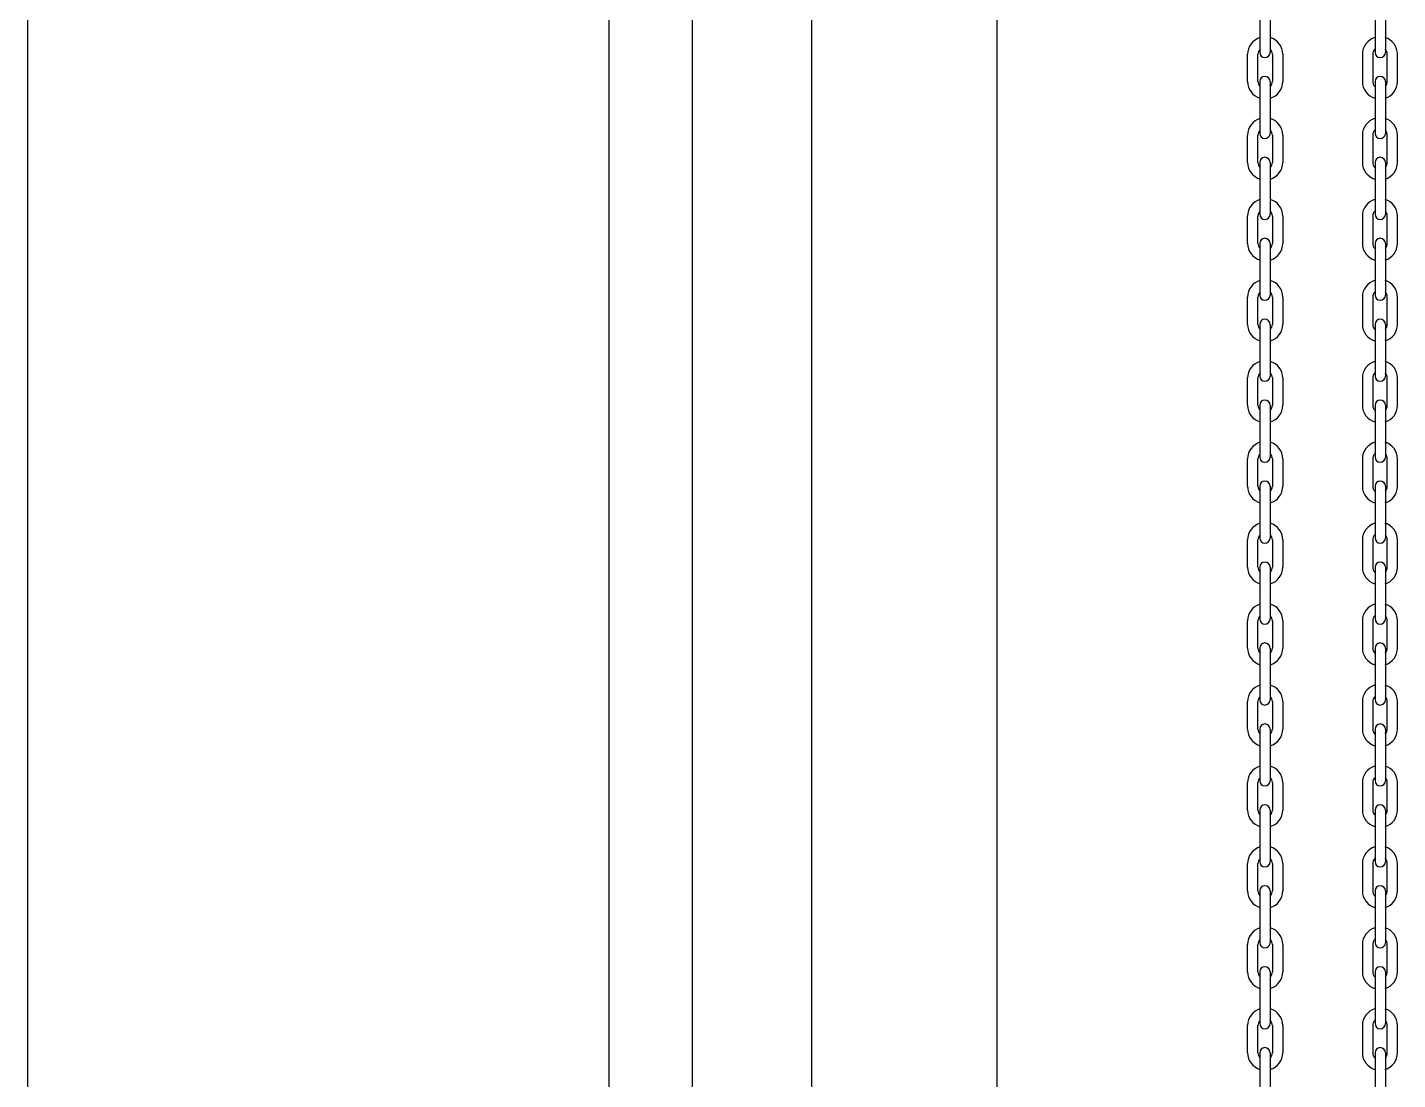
# Model space of a CAD drawing. Header units: millimetres. Extents: x 34479 to 326239, y 111570 to 168880.
# Drawn here: x 186511.7 to 186688.4, y 165213.3 to 165348.9 of the extents above; entities that cross this region are included whole.
import ezdxf

# ---------------------------------------------------------------- set-up
doc = ezdxf.new("R2010")
doc.units = ezdxf.units.MM
doc.header["$LTSCALE"] = 100
doc.header["$MEASUREMENT"] = 0
doc.layers.get('0').update_dxf_attribs({"linetype": 'CONTINUOUS'})
doc.layers.add('OHD Frame', color=2, linetype='CONTINUOUS')

msp = doc.modelspace()

# ---------------------------------------------------------------- linework, layer by layer
at = {"color": 3}
for p, q in [((186597.45, 163432.59, 0), (186597.45, 167289.71, 0)), ((186612.85, 163432.59, 0), (186612.85, 167289.71, 0)), ((186586.7, 163432.59, 0), (186586.7, 165982.59, 0))]:
    msp.add_line(p, q, dxfattribs=at)
at = {"color": 8, "linetype": 'Continuous'}
msp.add_line((186511.69, 165982.59, 0), (186511.69, 163455.11, 0), dxfattribs=at)
at = {"color": 7, "linetype": 'Continuous'}
for p, q in [((186670.61, 165352.37, 0), (186670.61, 165345.71, 0)), ((186671.94, 165352.37, 0), (186671.94, 165345.71, 0)), ((186685.48, 165352.37, 0), (186685.48, 165345.71, 0)), ((186686.82, 165352.37, 0), (186686.82, 165345.71, 0)), ((186669.04, 165341.94, 0), (186669.04, 165345.47, 0)), ((186670.38, 165341.94, 0), (186670.38, 165345.47, 0)), ((186672.24, 165345.47, 0), (186672.24, 165341.94, 0)), ((186673.58, 165345.47, 0), (186673.58, 165341.94, 0)), ((186683.85, 165345.47, 0), (186683.85, 165341.94, 0)), ((186685.18, 165345.47, 0), (186685.18, 165341.94, 0)), ((186687.05, 165341.94, 0), (186687.05, 165345.47, 0)), ((186688.38, 165341.94, 0), (186688.38, 165345.47, 0)), ((186670.61, 165341.94, 0), (186670.61, 165335.27, 0)), ((186671.94, 165341.94, 0), (186671.94, 165335.27, 0)), ((186685.48, 165341.94, 0), (186685.48, 165335.27, 0)), ((186686.82, 165341.94, 0), (186686.82, 165335.27, 0)), ((186669.04, 165331.51, 0), (186669.04, 165335.04, 0)), ((186670.38, 165331.51, 0), (186670.38, 165335.04, 0)), ((186672.24, 165335.04, 0), (186672.24, 165331.51, 0)), ((186673.58, 165335.04, 0), (186673.58, 165331.51, 0)), ((186683.85, 165335.04, 0), (186683.85, 165331.51, 0)), ((186685.18, 165335.04, 0), (186685.18, 165331.51, 0)), ((186687.05, 165331.51, 0), (186687.05, 165335.04, 0)), ((186688.38, 165331.51, 0), (186688.38, 165335.04, 0)), ((186670.61, 165331.51, 0), (186670.61, 165324.84, 0)), ((186671.94, 165331.51, 0), (186671.94, 165324.84, 0)), ((186685.48, 165331.51, 0), (186685.48, 165324.84, 0)), ((186686.82, 165331.51, 0), (186686.82, 165324.84, 0)), ((186669.04, 165321.07, 0), (186669.04, 165324.61, 0)), ((186670.38, 165321.07, 0), (186670.38, 165324.61, 0)), ((186672.24, 165324.61, 0), (186672.24, 165321.07, 0)), ((186673.58, 165324.61, 0), (186673.58, 165321.07, 0)), ((186683.85, 165324.61, 0), (186683.85, 165321.07, 0)), ((186685.18, 165324.61, 0), (186685.18, 165321.07, 0)), ((186687.05, 165321.07, 0), (186687.05, 165324.61, 0)), ((186688.38, 165321.07, 0), (186688.38, 165324.61, 0)), ((186670.61, 165321.07, 0), (186670.61, 165314.41, 0)), ((186671.94, 165321.07, 0), (186671.94, 165314.41, 0)), ((186685.48, 165321.07, 0), (186685.48, 165314.41, 0)), ((186686.82, 165321.07, 0), (186686.82, 165314.41, 0)), ((186669.04, 165310.64, 0), (186669.04, 165314.17, 0)), ((186670.38, 165310.64, 0), (186670.38, 165314.17, 0)), ((186672.24, 165314.17, 0), (186672.24, 165310.64, 0)), ((186673.58, 165314.17, 0), (186673.58, 165310.64, 0)), ((186683.85, 165314.17, 0), (186683.85, 165310.64, 0)), ((186685.18, 165314.17, 0), (186685.18, 165310.64, 0)), ((186687.05, 165310.64, 0), (186687.05, 165314.17, 0)), ((186688.38, 165310.64, 0), (186688.38, 165314.17, 0)), ((186670.61, 165310.64, 0), (186670.61, 165303.97, 0)), ((186671.94, 165310.64, 0), (186671.94, 165303.97, 0)), ((186685.48, 165310.64, 0), (186685.48, 165303.97, 0)), ((186686.82, 165310.64, 0), (186686.82, 165303.97, 0)), ((186669.04, 165300.21, 0), (186669.04, 165303.74, 0)), ((186670.38, 165300.21, 0), (186670.38, 165303.74, 0)), ((186672.24, 165303.74, 0), (186672.24, 165300.21, 0)), ((186673.58, 165303.74, 0), (186673.58, 165300.21, 0)), ((186683.85, 165303.74, 0), (186683.85, 165300.21, 0)), ((186685.18, 165303.74, 0), (186685.18, 165300.21, 0)), ((186687.05, 165300.21, 0), (186687.05, 165303.74, 0)), ((186688.38, 165300.21, 0), (186688.38, 165303.74, 0)), ((186670.61, 165300.21, 0), (186670.61, 165293.54, 0)), ((186671.94, 165300.21, 0), (186671.94, 165293.54, 0)), ((186685.48, 165300.21, 0), (186685.48, 165293.54, 0)), ((186686.82, 165300.21, 0), (186686.82, 165293.54, 0)), ((186669.04, 165289.77, 0), (186669.04, 165293.31, 0)), ((186670.38, 165289.77, 0), (186670.38, 165293.31, 0)), ((186672.24, 165293.31, 0), (186672.24, 165289.77, 0)), ((186673.58, 165293.31, 0), (186673.58, 165289.77, 0)), ((186683.85, 165293.31, 0), (186683.85, 165289.77, 0)), ((186685.18, 165293.31, 0), (186685.18, 165289.77, 0)), ((186687.05, 165289.77, 0), (186687.05, 165293.31, 0)), ((186688.38, 165289.77, 0), (186688.38, 165293.31, 0)), ((186670.61, 165289.77, 0), (186670.61, 165283.11, 0)), ((186671.94, 165289.77, 0), (186671.94, 165283.11, 0)), ((186685.48, 165289.77, 0), (186685.48, 165283.11, 0)), ((186686.82, 165289.77, 0), (186686.82, 165283.11, 0)), ((186669.04, 165279.34, 0), (186669.04, 165282.87, 0)), ((186670.38, 165279.34, 0), (186670.38, 165282.87, 0)), ((186672.24, 165282.87, 0), (186672.24, 165279.34, 0)), ((186673.58, 165282.87, 0), (186673.58, 165279.34, 0)), ((186683.85, 165282.87, 0), (186683.85, 165279.34, 0)), ((186685.18, 165282.87, 0), (186685.18, 165279.34, 0)), ((186687.05, 165279.34, 0), (186687.05, 165282.87, 0)), ((186688.38, 165279.34, 0), (186688.38, 165282.87, 0)), ((186670.61, 165279.34, 0), (186670.61, 165272.67, 0)), ((186671.94, 165279.34, 0), (186671.94, 165272.67, 0)), ((186685.48, 165279.34, 0), (186685.48, 165272.67, 0)), ((186686.82, 165279.34, 0), (186686.82, 165272.67, 0)), ((186669.04, 165268.91, 0), (186669.04, 165272.44, 0)), ((186670.38, 165268.91, 0), (186670.38, 165272.44, 0)), ((186672.24, 165272.44, 0), (186672.24, 165268.91, 0)), ((186673.58, 165272.44, 0), (186673.58, 165268.91, 0)), ((186683.85, 165272.44, 0), (186683.85, 165268.91, 0)), ((186685.18, 165272.44, 0), (186685.18, 165268.91, 0)), ((186687.05, 165268.91, 0), (186687.05, 165272.44, 0)), ((186688.38, 165268.91, 0), (186688.38, 165272.44, 0)), ((186670.61, 165268.91, 0), (186670.61, 165262.24, 0)), ((186671.94, 165268.91, 0), (186671.94, 165262.24, 0)), ((186685.48, 165268.91, 0), (186685.48, 165262.24, 0)), ((186686.82, 165268.91, 0), (186686.82, 165262.24, 0)), ((186669.04, 165258.47, 0), (186669.04, 165262.01, 0)), ((186670.38, 165258.47, 0), (186670.38, 165262.01, 0)), ((186672.24, 165262.01, 0), (186672.24, 165258.47, 0)), ((186673.58, 165262.01, 0), (186673.58, 165258.47, 0)), ((186683.85, 165262.01, 0), (186683.85, 165258.47, 0)), ((186685.18, 165262.01, 0), (186685.18, 165258.47, 0)), ((186687.05, 165258.47, 0), (186687.05, 165262.01, 0)), ((186688.38, 165258.47, 0), (186688.38, 165262.01, 0)), ((186670.61, 165258.47, 0), (186670.61, 165251.81, 0)), ((186671.94, 165258.47, 0), (186671.94, 165251.81, 0)), ((186685.48, 165258.47, 0), (186685.48, 165251.81, 0)), ((186686.82, 165258.47, 0), (186686.82, 165251.81, 0)), ((186669.04, 165248.04, 0), (186669.04, 165251.57, 0)), ((186670.38, 165248.04, 0), (186670.38, 165251.57, 0)), ((186672.24, 165251.57, 0), (186672.24, 165248.04, 0)), ((186673.58, 165251.57, 0), (186673.58, 165248.04, 0)), ((186683.85, 165251.57, 0), (186683.85, 165248.04, 0)), ((186685.18, 165251.57, 0), (186685.18, 165248.04, 0)), ((186687.05, 165248.04, 0), (186687.05, 165251.57, 0)), ((186688.38, 165248.04, 0), (186688.38, 165251.57, 0)), ((186670.61, 165248.04, 0), (186670.61, 165241.37, 0)), ((186671.94, 165248.04, 0), (186671.94, 165241.37, 0)), ((186685.48, 165248.04, 0), (186685.48, 165241.37, 0)), ((186686.82, 165248.04, 0), (186686.82, 165241.37, 0)), ((186669.04, 165237.61, 0), (186669.04, 165241.14, 0)), ((186670.38, 165237.61, 0), (186670.38, 165241.14, 0)), ((186672.24, 165241.14, 0), (186672.24, 165237.61, 0)), ((186673.58, 165241.14, 0), (186673.58, 165237.61, 0)), ((186683.85, 165241.14, 0), (186683.85, 165237.61, 0)), ((186685.18, 165241.14, 0), (186685.18, 165237.61, 0)), ((186687.05, 165237.61, 0), (186687.05, 165241.14, 0)), ((186688.38, 165237.61, 0), (186688.38, 165241.14, 0)), ((186670.61, 165237.61, 0), (186670.61, 165230.94, 0)), ((186671.94, 165237.61, 0), (186671.94, 165230.94, 0)), ((186685.48, 165237.61, 0), (186685.48, 165230.94, 0)), ((186686.82, 165237.61, 0), (186686.82, 165230.94, 0)), ((186669.04, 165227.17, 0), (186669.04, 165230.71, 0)), ((186670.38, 165227.17, 0), (186670.38, 165230.71, 0)), ((186672.24, 165230.71, 0), (186672.24, 165227.17, 0)), ((186673.58, 165230.71, 0), (186673.58, 165227.17, 0)), ((186683.85, 165230.71, 0), (186683.85, 165227.17, 0)), ((186685.18, 165230.71, 0), (186685.18, 165227.17, 0)), ((186687.05, 165227.17, 0), (186687.05, 165230.71, 0)), ((186688.38, 165227.17, 0), (186688.38, 165230.71, 0)), ((186670.61, 165227.17, 0), (186670.61, 165220.51, 0)), ((186671.94, 165227.17, 0), (186671.94, 165220.51, 0)), ((186685.48, 165227.17, 0), (186685.48, 165220.51, 0)), ((186686.82, 165227.17, 0), (186686.82, 165220.51, 0)), ((186669.04, 165216.74, 0), (186669.04, 165220.27, 0)), ((186670.38, 165216.74, 0), (186670.38, 165220.27, 0)), ((186672.24, 165220.27, 0), (186672.24, 165216.74, 0)), ((186673.58, 165220.27, 0), (186673.58, 165216.74, 0)), ((186683.85, 165220.27, 0), (186683.85, 165216.74, 0)), ((186685.18, 165220.27, 0), (186685.18, 165216.74, 0)), ((186687.05, 165216.74, 0), (186687.05, 165220.27, 0)), ((186688.38, 165216.74, 0), (186688.38, 165220.27, 0)), ((186670.61, 165216.74, 0), (186670.61, 165210.07, 0)), ((186671.94, 165216.74, 0), (186671.94, 165210.07, 0)), ((186685.48, 165216.74, 0), (186685.48, 165210.07, 0)), ((186686.82, 165216.74, 0), (186686.82, 165210.07, 0))]:
    msp.add_line(p, q, dxfattribs=at)
for centre, radius, start, end in [((186671.28, 165345.47, 0), 2.23, 106.4768, 180), ((186671.34, 165345.47, 0), 2.23, 0, 73.5232), ((186686.08, 165345.47, 0), 2.23, 106.4768, 180), ((186686.15, 165345.47, 0), 2.23, 0, 73.5232), ((186671.28, 165345.47, 0), 0.9, 134.9422, 180), ((186671.28, 165345.71, 0), 0.667, 180, 0), ((186671.34, 165345.47, 0), 0.9, 0, 45.0578), ((186686.08, 165345.47, 0), 0.9, 134.9422, 180), ((186686.15, 165345.71, 0), 0.667, 180, 0), ((186686.15, 165345.47, 0), 0.9, 0, 45.0578), ((186671.28, 165341.94, 0), 0.667, 0, 180), ((186686.15, 165341.94, 0), 0.667, 0, 180), ((186671.28, 165341.94, 0), 2.23, 180, 253.5232), ((186671.28, 165341.94, 0), 0.9, 180, 225.0578), ((186671.34, 165341.94, 0), 2.23, 286.4768, 0), ((186671.34, 165341.94, 0), 0.9, 314.9422, 0), ((186686.08, 165341.94, 0), 2.23, 180, 253.5232), ((186686.08, 165341.94, 0), 0.9, 180, 225.0578), ((186686.15, 165341.94, 0), 2.23, 286.4768, 0), ((186686.15, 165341.94, 0), 0.9, 314.9422, 0), ((186671.28, 165335.04, 0), 2.23, 106.4768, 180), ((186671.34, 165335.04, 0), 2.23, 0, 73.5232), ((186686.08, 165335.04, 0), 2.23, 106.4768, 180), ((186686.15, 165335.04, 0), 2.23, 0, 73.5232), ((186671.28, 165335.04, 0), 0.9, 134.9422, 180), ((186671.28, 165335.27, 0), 0.667, 180, 0), ((186671.34, 165335.04, 0), 0.9, 0, 45.0578), ((186686.08, 165335.04, 0), 0.9, 134.9422, 180), ((186686.15, 165335.27, 0), 0.667, 180, 0), ((186686.15, 165335.04, 0), 0.9, 0, 45.0578), ((186671.28, 165331.51, 0), 0.667, 0, 180), ((186686.15, 165331.51, 0), 0.667, 0, 180), ((186671.28, 165331.51, 0), 2.23, 180, 253.5232), ((186671.28, 165331.51, 0), 0.9, 180, 225.0578), ((186671.34, 165331.51, 0), 2.23, 286.4768, 0), ((186671.34, 165331.51, 0), 0.9, 314.9422, 0), ((186686.08, 165331.51, 0), 2.23, 180, 253.5232), ((186686.08, 165331.51, 0), 0.9, 180, 225.0578), ((186686.15, 165331.51, 0), 2.23, 286.4768, 0), ((186686.15, 165331.51, 0), 0.9, 314.9422, 0), ((186671.28, 165324.61, 0), 2.23, 106.4768, 180), ((186671.34, 165324.61, 0), 2.23, 0, 73.5232), ((186686.08, 165324.61, 0), 2.23, 106.4768, 180), ((186686.15, 165324.61, 0), 2.23, 0, 73.5232), ((186671.28, 165324.61, 0), 0.9, 134.9422, 180), ((186671.28, 165324.84, 0), 0.667, 180, 0), ((186671.34, 165324.61, 0), 0.9, 0, 45.0578), ((186686.08, 165324.61, 0), 0.9, 134.9422, 180), ((186686.15, 165324.84, 0), 0.667, 180, 0), ((186686.15, 165324.61, 0), 0.9, 0, 45.0578), ((186671.28, 165321.07, 0), 2.23, 180, 253.5232), ((186671.28, 165321.07, 0), 0.9, 180, 225.0578), ((186671.28, 165321.07, 0), 0.667, 0, 180), ((186671.34, 165321.07, 0), 2.23, 286.4768, 0), ((186671.34, 165321.07, 0), 0.9, 314.9422, 0), ((186686.08, 165321.07, 0), 2.23, 180, 253.5232), ((186686.08, 165321.07, 0), 0.9, 180, 225.0578), ((186686.15, 165321.07, 0), 0.667, 0, 180), ((186686.15, 165321.07, 0), 2.23, 286.4768, 0), ((186686.15, 165321.07, 0), 0.9, 314.9422, 0), ((186671.28, 165314.17, 0), 2.23, 106.4768, 180), ((186671.34, 165314.17, 0), 2.23, 0, 73.5232), ((186686.08, 165314.17, 0), 2.23, 106.4768, 180), ((186686.15, 165314.17, 0), 2.23, 0, 73.5232), ((186671.28, 165314.17, 0), 0.9, 134.9422, 180), ((186671.28, 165314.41, 0), 0.667, 180, 0), ((186671.34, 165314.17, 0), 0.9, 0, 45.0578), ((186686.08, 165314.17, 0), 0.9, 134.9422, 180), ((186686.15, 165314.41, 0), 0.667, 180, 0), ((186686.15, 165314.17, 0), 0.9, 0, 45.0578), ((186671.28, 165310.64, 0), 2.23, 180, 253.5232), ((186671.28, 165310.64, 0), 0.9, 180, 225.0578), ((186671.28, 165310.64, 0), 0.667, 0, 180), ((186671.34, 165310.64, 0), 2.23, 286.4768, 0), ((186671.34, 165310.64, 0), 0.9, 314.9422, 0), ((186686.08, 165310.64, 0), 2.23, 180, 253.5232), ((186686.08, 165310.64, 0), 0.9, 180, 225.0578), ((186686.15, 165310.64, 0), 0.667, 0, 180), ((186686.15, 165310.64, 0), 2.23, 286.4768, 0), ((186686.15, 165310.64, 0), 0.9, 314.9422, 0), ((186671.28, 165303.74, 0), 2.23, 106.4768, 180), ((186671.34, 165303.74, 0), 2.23, 0, 73.5232), ((186686.08, 165303.74, 0), 2.23, 106.4768, 180), ((186686.15, 165303.74, 0), 2.23, 0, 73.5232), ((186671.28, 165303.74, 0), 0.9, 134.9422, 180), ((186671.28, 165303.97, 0), 0.667, 180, 0), ((186671.34, 165303.74, 0), 0.9, 0, 45.0578), ((186686.08, 165303.74, 0), 0.9, 134.9422, 180), ((186686.15, 165303.97, 0), 0.667, 180, 0), ((186686.15, 165303.74, 0), 0.9, 0, 45.0578), ((186671.28, 165300.21, 0), 2.23, 180, 253.5232), ((186671.28, 165300.21, 0), 0.9, 180, 225.0578), ((186671.28, 165300.21, 0), 0.667, 0, 180), ((186671.34, 165300.21, 0), 2.23, 286.4768, 0), ((186671.34, 165300.21, 0), 0.9, 314.9422, 0), ((186686.08, 165300.21, 0), 2.23, 180, 253.5232), ((186686.08, 165300.21, 0), 0.9, 180, 225.0578), ((186686.15, 165300.21, 0), 0.667, 0, 180), ((186686.15, 165300.21, 0), 2.23, 286.4768, 0), ((186686.15, 165300.21, 0), 0.9, 314.9422, 0), ((186671.28, 165293.31, 0), 2.23, 106.4768, 180), ((186671.34, 165293.31, 0), 2.23, 0, 73.5232), ((186686.08, 165293.31, 0), 2.23, 106.4768, 180), ((186686.15, 165293.31, 0), 2.23, 0, 73.5232), ((186671.28, 165293.31, 0), 0.9, 134.9422, 180), ((186671.28, 165293.54, 0), 0.667, 180, 0), ((186671.28, 165293.54, 0), 0.667, 180, 0), ((186671.34, 165293.31, 0), 0.9, 0, 45.0578), ((186686.08, 165293.31, 0), 0.9, 134.9422, 180), ((186686.15, 165293.54, 0), 0.667, 180, 0), ((186686.15, 165293.54, 0), 0.667, 180, 0), ((186686.15, 165293.31, 0), 0.9, 0, 45.0578), ((186671.28, 165289.77, 0), 2.23, 180, 253.5232), ((186671.28, 165289.77, 0), 2.23, 180, 253.5232), ((186671.28, 165289.77, 0), 0.9, 180, 225.0578), ((186671.28, 165289.77, 0), 0.9, 180, 225.0578), ((186671.28, 165289.77, 0), 0.667, 0, 180), ((186671.28, 165289.77, 0), 0.667, 0, 180), ((186671.34, 165289.77, 0), 2.23, 286.4768, 0), ((186671.34, 165289.77, 0), 0.9, 314.9422, 0), ((186671.34, 165289.77, 0), 2.23, 286.4768, 0), ((186671.34, 165289.77, 0), 0.9, 314.9422, 0), ((186686.08, 165289.77, 0), 2.23, 180, 253.5232), ((186686.08, 165289.77, 0), 2.23, 180, 253.5232), ((186686.08, 165289.77, 0), 0.9, 180, 225.0578), ((186686.08, 165289.77, 0), 0.9, 180, 225.0578), ((186686.15, 165289.77, 0), 0.667, 0, 180), ((186686.15, 165289.77, 0), 0.667, 0, 180), ((186686.15, 165289.77, 0), 2.23, 286.4768, 0), ((186686.15, 165289.77, 0), 0.9, 314.9422, 0), ((186686.15, 165289.77, 0), 2.23, 286.4768, 0), ((186686.15, 165289.77, 0), 0.9, 314.9422, 0), ((186671.28, 165282.87, 0), 2.23, 106.4768, 180), ((186671.34, 165282.87, 0), 2.23, 0, 73.5232), ((186686.08, 165282.87, 0), 2.23, 106.4768, 180), ((186686.15, 165282.87, 0), 2.23, 0, 73.5232), ((186671.28, 165282.87, 0), 0.9, 134.9422, 180), ((186671.28, 165283.11, 0), 0.667, 180, 0), ((186671.34, 165282.87, 0), 0.9, 0, 45.0578), ((186686.08, 165282.87, 0), 0.9, 134.9422, 180), ((186686.15, 165283.11, 0), 0.667, 180, 0), ((186686.15, 165282.87, 0), 0.9, 0, 45.0578), ((186671.28, 165279.34, 0), 2.23, 180, 253.5232), ((186671.28, 165279.34, 0), 0.9, 180, 225.0578), ((186671.28, 165279.34, 0), 0.667, 0, 180), ((186671.34, 165279.34, 0), 2.23, 286.4768, 0), ((186671.34, 165279.34, 0), 0.9, 314.9422, 0), ((186686.08, 165279.34, 0), 2.23, 180, 253.5232), ((186686.08, 165279.34, 0), 0.9, 180, 225.0578), ((186686.15, 165279.34, 0), 0.667, 0, 180), ((186686.15, 165279.34, 0), 2.23, 286.4768, 0), ((186686.15, 165279.34, 0), 0.9, 314.9422, 0), ((186671.28, 165272.44, 0), 2.23, 106.4768, 180), ((186671.34, 165272.44, 0), 2.23, 0, 73.5232), ((186686.08, 165272.44, 0), 2.23, 106.4768, 180), ((186686.15, 165272.44, 0), 2.23, 0, 73.5232), ((186671.28, 165272.44, 0), 0.9, 134.9422, 180), ((186671.28, 165272.67, 0), 0.667, 180, 0), ((186671.34, 165272.44, 0), 0.9, 0, 45.0578), ((186686.08, 165272.44, 0), 0.9, 134.9422, 180), ((186686.15, 165272.67, 0), 0.667, 180, 0), ((186686.15, 165272.44, 0), 0.9, 0, 45.0578), ((186671.28, 165268.91, 0), 2.23, 180, 253.5232), ((186671.28, 165268.91, 0), 0.9, 180, 225.0578), ((186671.28, 165268.91, 0), 0.667, 0, 180), ((186671.34, 165268.91, 0), 2.23, 286.4768, 0), ((186671.34, 165268.91, 0), 0.9, 314.9422, 0), ((186686.08, 165268.91, 0), 2.23, 180, 253.5232), ((186686.08, 165268.91, 0), 0.9, 180, 225.0578), ((186686.15, 165268.91, 0), 0.667, 0, 180), ((186686.15, 165268.91, 0), 2.23, 286.4768, 0), ((186686.15, 165268.91, 0), 0.9, 314.9422, 0), ((186671.28, 165262.01, 0), 2.23, 106.4768, 180), ((186671.34, 165262.01, 0), 2.23, 0, 73.5232), ((186686.08, 165262.01, 0), 2.23, 106.4768, 180), ((186686.15, 165262.01, 0), 2.23, 0, 73.5232), ((186671.28, 165262.01, 0), 0.9, 134.9422, 180), ((186671.28, 165262.24, 0), 0.667, 180, 0), ((186671.34, 165262.01, 0), 0.9, 0, 45.0578), ((186686.08, 165262.01, 0), 0.9, 134.9422, 180), ((186686.15, 165262.24, 0), 0.667, 180, 0), ((186686.15, 165262.01, 0), 0.9, 0, 45.0578), ((186671.28, 165258.47, 0), 0.667, 0, 180), ((186686.15, 165258.47, 0), 0.667, 0, 180), ((186671.28, 165258.47, 0), 2.23, 180, 253.5232), ((186671.28, 165258.47, 0), 0.9, 180, 225.0578), ((186671.34, 165258.47, 0), 2.23, 286.4768, 0), ((186671.34, 165258.47, 0), 0.9, 314.9422, 0), ((186686.08, 165258.47, 0), 2.23, 180, 253.5232), ((186686.08, 165258.47, 0), 0.9, 180, 225.0578), ((186686.15, 165258.47, 0), 2.23, 286.4768, 0), ((186686.15, 165258.47, 0), 0.9, 314.9422, 0), ((186671.28, 165251.57, 0), 2.23, 106.4768, 180), ((186671.28, 165251.57, 0), 0.9, 134.9422, 180), ((186671.34, 165251.57, 0), 2.23, 0, 73.5232), ((186671.34, 165251.57, 0), 0.9, 0, 45.0578), ((186686.08, 165251.57, 0), 2.23, 106.4768, 180), ((186686.08, 165251.57, 0), 0.9, 134.9422, 180), ((186686.15, 165251.57, 0), 2.23, 0, 73.5232), ((186686.15, 165251.57, 0), 0.9, 0, 45.0578), ((186671.28, 165251.81, 0), 0.667, 180, 0), ((186686.15, 165251.81, 0), 0.667, 180, 0), ((186671.28, 165248.04, 0), 0.667, 0, 180), ((186686.15, 165248.04, 0), 0.667, 0, 180), ((186671.28, 165248.04, 0), 2.23, 180, 253.5232), ((186671.28, 165248.04, 0), 0.9, 180, 225.0578), ((186671.34, 165248.04, 0), 2.23, 286.4768, 0), ((186671.34, 165248.04, 0), 0.9, 314.9422, 0), ((186686.08, 165248.04, 0), 2.23, 180, 253.5232), ((186686.08, 165248.04, 0), 0.9, 180, 225.0578), ((186686.15, 165248.04, 0), 2.23, 286.4768, 0), ((186686.15, 165248.04, 0), 0.9, 314.9422, 0), ((186671.28, 165241.14, 0), 2.23, 106.4768, 180), ((186671.34, 165241.14, 0), 2.23, 0, 73.5232), ((186686.08, 165241.14, 0), 2.23, 106.4768, 180), ((186686.15, 165241.14, 0), 2.23, 0, 73.5232), ((186671.28, 165241.14, 0), 0.9, 134.9422, 180), ((186671.34, 165241.14, 0), 0.9, 0, 45.0578), ((186686.08, 165241.14, 0), 0.9, 134.9422, 180), ((186686.15, 165241.14, 0), 0.9, 0, 45.0578), ((186671.28, 165241.37, 0), 0.667, 180, 0), ((186686.15, 165241.37, 0), 0.667, 180, 0), ((186671.28, 165237.61, 0), 0.667, 0, 180), ((186686.15, 165237.61, 0), 0.667, 0, 180), ((186671.28, 165237.61, 0), 2.23, 180, 253.5232), ((186671.28, 165237.61, 0), 0.9, 180, 225.0578), ((186671.34, 165237.61, 0), 2.23, 286.4768, 0), ((186671.34, 165237.61, 0), 0.9, 314.9422, 0), ((186686.08, 165237.61, 0), 2.23, 180, 253.5232), ((186686.08, 165237.61, 0), 0.9, 180, 225.0578), ((186686.15, 165237.61, 0), 2.23, 286.4768, 0), ((186686.15, 165237.61, 0), 0.9, 314.9422, 0), ((186671.28, 165230.71, 0), 2.23, 106.4768, 180), ((186671.34, 165230.71, 0), 2.23, 0, 73.5232), ((186686.08, 165230.71, 0), 2.23, 106.4768, 180), ((186686.15, 165230.71, 0), 2.23, 0, 73.5232), ((186671.28, 165230.71, 0), 0.9, 134.9422, 180), ((186671.28, 165230.94, 0), 0.667, 180, 0), ((186671.34, 165230.71, 0), 0.9, 0, 45.0578), ((186686.08, 165230.71, 0), 0.9, 134.9422, 180), ((186686.15, 165230.94, 0), 0.667, 180, 0), ((186686.15, 165230.71, 0), 0.9, 0, 45.0578), ((186671.28, 165227.17, 0), 0.667, 0, 180), ((186686.15, 165227.17, 0), 0.667, 0, 180), ((186671.28, 165227.17, 0), 2.23, 180, 253.5232), ((186671.28, 165227.17, 0), 0.9, 180, 225.0578), ((186671.34, 165227.17, 0), 2.23, 286.4768, 0), ((186671.34, 165227.17, 0), 0.9, 314.9422, 0), ((186686.08, 165227.17, 0), 2.23, 180, 253.5232), ((186686.08, 165227.17, 0), 0.9, 180, 225.0578), ((186686.15, 165227.17, 0), 2.23, 286.4768, 0), ((186686.15, 165227.17, 0), 0.9, 314.9422, 0), ((186671.28, 165220.27, 0), 2.23, 106.4768, 180), ((186671.34, 165220.27, 0), 2.23, 0, 73.5232), ((186686.08, 165220.27, 0), 2.23, 106.4768, 180), ((186686.15, 165220.27, 0), 2.23, 0, 73.5232), ((186671.28, 165220.27, 0), 0.9, 134.9422, 180), ((186671.28, 165220.51, 0), 0.667, 180, 0), ((186671.28, 165220.51, 0), 0.667, 180, 0), ((186671.34, 165220.27, 0), 0.9, 0, 45.0578), ((186686.08, 165220.27, 0), 0.9, 134.9422, 180), ((186686.15, 165220.51, 0), 0.667, 180, 0), ((186686.15, 165220.51, 0), 0.667, 180, 0), ((186686.15, 165220.27, 0), 0.9, 0, 45.0578), ((186671.28, 165216.74, 0), 2.23, 180, 253.5232), ((186671.28, 165216.74, 0), 0.9, 180, 225.0578), ((186671.28, 165216.74, 0), 0.667, 0, 180), ((186671.34, 165216.74, 0), 2.23, 286.4768, 0), ((186671.34, 165216.74, 0), 0.9, 314.9422, 0), ((186686.08, 165216.74, 0), 2.23, 180, 253.5232), ((186686.08, 165216.74, 0), 0.9, 180, 225.0578), ((186686.15, 165216.74, 0), 0.667, 0, 180), ((186686.15, 165216.74, 0), 2.23, 286.4768, 0), ((186686.15, 165216.74, 0), 0.9, 314.9422, 0)]:
    msp.add_arc(centre, radius, start, end, dxfattribs=at)
at = {"layer": 'OHD Frame', "color": 1}
msp.add_line((186636.7, 167457.59, 0), (186636.7, 163432.59, 0), dxfattribs=at)

doc.saveas('drawing.dxf')
